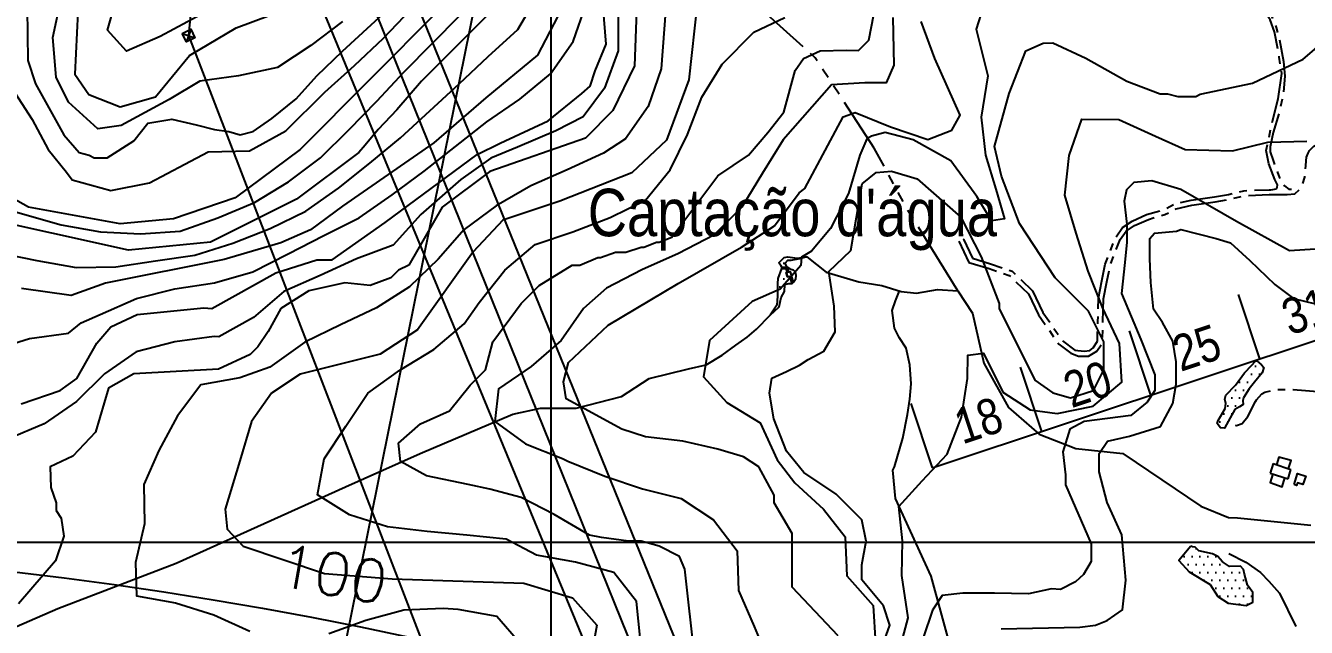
# Model space of a CAD drawing. Header units: millimetres. Extents: x 548366 to 1117317, y 7446967 to 14899125.
# Drawn here: x 554834 to 556116, y 7459330 to 7459932 of the extents above; entities that cross this region are included whole.
import ezdxf
from ezdxf.enums import TextEntityAlignment as Align

# ---------------------------------------------------------------- set-up
doc = ezdxf.new("R2010")
doc.units = ezdxf.units.MM
doc.header["$MEASUREMENT"] = 0
doc.linetypes.add('ESTR-TERRA', pattern=[1, 0.7, -0.1, 0.1, -0.1])
doc.linetypes.add('RIO_PERIODICO', pattern=[5.8, 3, -0.4, 0.4, -0.4, 0.4, -0.4, 0.4, -0.4])
for name, color, linetype in [('CERCA_VIVA', 3, 'CERCA_V'), ('CURVA_INTERMEDIÁRIA', 32, 'Continuous'), ('CURVA_MESTRA', 36, 'Continuous'), ('EDIFICAÇÃO', 7, 'Continuous'), ('ENERGIA', 7, 'Continuous'), ('LAGO', 4, 'Continuous'), ('MALHA_TM', 8, 'Continuous'), ('RADIAIS', 222, 'Continuous'), ('RIO_PERIÓDICO', 4, 'RIO_PERIODICO'), ('RIO_PERMANENTE', 4, 'Continuous'), ('RUA_PAV_S_MEIO_FIO', 2, 'ESTR-TERRA'), ('TXT_CURVA_MESTRA', 7, 'Continuous'), ('TXT_HIDRO', 8, 'Continuous')]:
    doc.layers.add(name, color=color, linetype=linetype)
doc.styles.add('ar_n', font='ARIALN.TTF', dxfattribs={"height": 30})
doc.styles.add('ROMANS', font='romans.shx')
doc.styles.add('TXT_PRAIA', font='ARIALN.TTF', dxfattribs={"height": 30})
doc.linetypes.add('CERCA_V', pattern='A,10,-0.6,["o",Standard,S=2,R=0,X=-0.6,Y=-0.675],-0.75', length=11.35)
pattern_1 = [(0, (0, 0), (3.96875, 7.9375), [0, -7.9375])]

# ---------------------------------------------------------------- blocks, each defined once
blk = doc.blocks.new('C10')
at = {"layer": 'ENERGIA', "color": 0, "linetype": 'Continuous'}
for p, q in [((-1.51, 1.5), (1.51, -1.5)), ((1.49, 1.5), (-1.49, -1.5))]:
    blk.add_line(p, q, dxfattribs=at)
blk.add_polyline3d([(-1.51, 1.5, 0), (1.49, 1.5, 0), (1.51, -1.5, 0), (-1.49, -1.5, 0), (-1.51, 1.5, 0)], dxfattribs=at)

msp = doc.modelspace()

# ---------------------------------------------------------------- hatches: boundary and pattern name
at = {"layer": 'LAGO', "ltscale": 4}
h = msp.add_hatch(dxfattribs=at)
h.set_pattern_fill('DOTS', color=256, scale=5, style=0)
h.set_pattern_definition(pattern_1)
h.paths.add_polyline_path([(556059.3, 7459568.4), (556064.7, 7459575.2), (556072.2, 7459584.3), (556073.9, 7459589.7), (556071.7, 7459592.6), (556066.8, 7459596.6), (556065.9, 7459596.5), (556065.3, 7459595.8), (556061.8, 7459592.2), (556054.7, 7459584.5), (556045.4, 7459572.2), (556035.7, 7459562.1), (556034.8, 7459558.2), (556035.7, 7459553.6), (556035.2, 7459548.8), (556028.3, 7459536.7), (556027.3, 7459533.7), (556030.6, 7459529.4), (556034.5, 7459529.2), (556040.3, 7459539.5), (556044.9, 7459547.6), (556049.6, 7459550.3), (556053.3, 7459552.8), (556052.9, 7459556.8), (556053.6, 7459559.5)])
at = {"layer": 'LAGO', "ltscale": 0.5}
h = msp.add_hatch(dxfattribs=at)
h.set_pattern_fill('DOTS', color=256, scale=5, style=0)
h.set_pattern_definition(pattern_1)
h.paths.add_polyline_path([(556020.2, 7459372.5), (556027.8, 7459360.6), (556038.2, 7459354), (556056.3, 7459351.6), (556062.9, 7459354.9), (556062.9, 7459364.4), (556057.7, 7459372), (556054.4, 7459382.9), (556053.4, 7459387.7), (556050.6, 7459391), (556039.6, 7459390.5), (556032.5, 7459395.2), (556027.8, 7459400.5), (556022.5, 7459403.3), (556008.8, 7459406.2), (556005, 7459410), (556002.6, 7459410.4), (556000.7, 7459410.9), (555988.8, 7459396.7), (555999.3, 7459385.3)])
at = {"layer": 'RIO_PERMANENTE', "ltscale": 0.5}
h = msp.add_hatch(dxfattribs=at)
h.set_pattern_fill('DOTS', color=256, scale=5, style=0)
h.set_pattern_definition(pattern_1)
h.paths.add_polyline_path([(555588.3, 7459694.6), (555590.2, 7459691.9), (555591.2, 7459690.1), (555597, 7459689.9), (555598.4, 7459685.3), (555599.9, 7459685.5), (555603, 7459675), (555605.2, 7459678), (555605.4, 7459682.3), (555604.6, 7459685.5), (555602.8, 7459687.4), (555599.3, 7459688.7), (555596.1, 7459690.9), (555594.2, 7459693.8), (555596.9, 7459696.8), (555600.4, 7459697), (555608.9, 7459698.6), (555616.5, 7459700.6), (555606.6, 7459699.2), (555597.4, 7459700.5), (555593.7, 7459700)])
h = msp.add_hatch(dxfattribs=at)
h.set_pattern_fill('DOTS', color=256, scale=5, style=0)
h.set_pattern_definition(pattern_1)
h.paths.add_polyline_path([(555594.2, 7459673), (555598.5, 7459674), (555601.7, 7459674), (555599.3, 7459680.9), (555597, 7459680.4), (555595.8, 7459684.9), (555597.2, 7459685), (555595.8, 7459688.8), (555590.9, 7459688.8), (555587.2, 7459678.8), (555587, 7459674), (555587, 7459661.2), (555586.4, 7459652.1), (555579.6, 7459642.3), (555588.6, 7459650.5), (555590.7, 7459659.9), (555593.9, 7459665.8)])

# ---------------------------------------------------------------- linework, layer by layer
at = {"layer": 'CERCA_VIVA', "linetype": 'CERCA_V', "ltscale": 10, "flags": 128}
msp.add_lwpolyline([(556039, 7459403.6), (556056, 7459394.8), (556070.6, 7459384.7), (556078.8, 7459375.8), (556089.6, 7459363.8), (556106, 7459330.6)], dxfattribs=at)
at = {"layer": 'CURVA_INTERMEDIÁRIA'}
for points, elevation in [([(554835.9, 7459949), (554836.6, 7459897), (554844.3, 7459873.9), (554872.4, 7459822.8), (554887.8, 7459804.9), (554898, 7459802.3), (554903.1, 7459799.7), (554915.9, 7459799.7), (554942.5, 7459816.8), (554956.5, 7459834.5), (554980.8, 7459838.3), (555005.1, 7459832.7), (555023.4, 7459827.9), (555037.8, 7459826.1), (555049, 7459822.8), (555062.1, 7459826.1), (555080.8, 7459839.2), (555105.2, 7459858.6), (555125.7, 7459881.6), (555151.7, 7459906.4), (555254, 7460000.9)], 220), ([(555447.4, 7459993.2), (555443.8, 7459891.7), (555422.3, 7459846.9), (555394.8, 7459819.5), (555299.1, 7459786), (555251.3, 7459750.2), (555217.8, 7459692.3), (555207.6, 7459687.2), (555199.9, 7459679.5), (555179.4, 7459671.8), (555153.8, 7459674.4), (555118, 7459666.7), (555089.9, 7459648.8), (555077.1, 7459625.8), (555066.9, 7459610.4), (555059.2, 7459602.8), (555027.4, 7459588.2), (554942.5, 7459583.4), (554917.4, 7459569.1), (554904.2, 7459524.9), (554881.5, 7459501), (554858.8, 7459490.3), (554859.6, 7459469.7), (554864.8, 7459454.4), (554864.8, 7459446.7), (554869.9, 7459439), (554872.4, 7459421.1), (554864.2, 7459396.1), (554827.2, 7459353.1)], 120), ([(554829.7, 7459553.3), (554869, 7459566.7), (554885.5, 7459578.9), (554905.7, 7459614), (554919.6, 7459630.5), (554946, 7459642.9), (555012.7, 7459649.6), (555020.8, 7459648.8), (555084.8, 7459684.6), (555125.7, 7459697.4), (555141.1, 7459697.4), (555194.3, 7459734.8), (555286.3, 7459803), (555309.5, 7459814.3), (555357.6, 7459836.8), (555391.2, 7459864.1), (555399.4, 7459871.4), (555404.6, 7459886.7), (555415.4, 7459913.3), (555410.2, 7459979.4)], 140), ([(554659, 7459961.8), (554686.3, 7459926.4), (554709.9, 7459894.7), (554745.6, 7459889.9), (554782.9, 7459897.6), (554805.7, 7459891.9), (554840.7, 7459838.1), (554857, 7459808.1), (554875.3, 7459785.3), (554881, 7459777.7), (554919.6, 7459767), (554958.3, 7459774.7), (554993.6, 7459793.2), (555017.1, 7459805.6), (555058.4, 7459806.8), (555094.7, 7459826.8), (555133.9, 7459865.3), (555163.6, 7459892.1), (555192.7, 7459919.5), (555220.4, 7459948.4)], 210), ([(555312.5, 7459958.4), (555230.6, 7459876.5), (555205.9, 7459847.6), (555187.2, 7459828), (555174.3, 7459812.5), (555167.9, 7459805.1), (555105.4, 7459758.2), (555019.3, 7459715.3), (554937.2, 7459707.4), (554706.6, 7459758.2)], 180), ([(554804.4, 7459705.2), (554845.5, 7459697), (554884.9, 7459689.8), (554924.6, 7459690.7), (554964.2, 7459696.4), (555003.8, 7459702.3), (555041.9, 7459714.1), (555079, 7459729), (555114.9, 7459746.3), (555147.7, 7459769.2), (555178.8, 7459794.2), (555209.6, 7459819.7), (555239, 7459846.6), (555268.3, 7459873.9), (555297.5, 7459901.1), (555327, 7459928.1), (555347.1, 7459962.5)], 170), ([(555427.5, 7459961.6), (555427.5, 7459906.9), (555413.8, 7459869.4), (555392.5, 7459840.6), (555365, 7459826.8), (555326.8, 7459810.3), (555299.9, 7459799.3), (555269.9, 7459778), (555229.8, 7459743), (555202.3, 7459712.4), (555165.4, 7459698.6), (555129.1, 7459682), (555092.8, 7459665.9), (555062.4, 7459640), (555027.6, 7459620.6), (555023.2, 7459620.8), (554983.6, 7459615.4), (554945.1, 7459605.6), (554913.4, 7459583.4), (554885.4, 7459555.8), (554853, 7459533.4), (554816.5, 7459517.9)], 130), ([(555151.6, 7459936.3), (555119.8, 7459912.1), (555086.4, 7459890.2), (555047.5, 7459881.7), (555008.6, 7459876.5), (554978, 7459858.2), (554929.8, 7459831.9), (554906.5, 7459828.7), (554877.4, 7459855.5), (554864.9, 7459880.3), (554861.5, 7459920.1), (554869.8, 7459959.2)], 230), ([(555476.6, 7459968.5), (555473.6, 7459928.6), (555470.5, 7459888.7), (555457.6, 7459851), (555434.9, 7459818.7), (555412.8, 7459804.2), (555376.6, 7459787.6), (555340, 7459771.7), (555305.4, 7459751.6), (555273.4, 7459728), (555247.2, 7459698.2), (555218.6, 7459670.6), (555185.6, 7459649.5), (555149.6, 7459632.4), (555113.7, 7459615.1), (555078.7, 7459590.2), (555048.7, 7459579.6), (555009.8, 7459572.4), (554986.3, 7459541.5), (554967.6, 7459506.6), (554952.7, 7459472.8), (554953.3, 7459433.2), (554944.2, 7459394.6), (554945.2, 7459361.2), (554984.5, 7459354.1), (555022.6, 7459342.1), (555058.9, 7459325.7)], 110), ([(554886.5, 7459945.5), (554883.6, 7459883.3), (554897.5, 7459863.2), (554929, 7459850.6), (554964.3, 7459860.7), (554998.4, 7459902.2), (555045.1, 7459929.9), (555113.2, 7459955.1)], 240), ([(554819.4, 7459746.8), (554869.9, 7459732.7), (554909.3, 7459725.6), (554949.2, 7459723.6), (554989, 7459726.4), (555026.7, 7459739.5), (555063.6, 7459754.9), (555097.4, 7459775.8), (555129.5, 7459799.8), (555157.9, 7459827.7), (555185.9, 7459856.3), (555213.2, 7459885.6), (555241.3, 7459914.1), (555269.5, 7459942.4)], 190), ([(555367.2, 7459941.5), (555346.6, 7459902.5), (555295, 7459859.7), (555243, 7459814.7), (555151.6, 7459751.3), (555119.5, 7459727.6), (555089.7, 7459714.7), (555033.2, 7459697.9), (554914.3, 7459674.2), (554879.9, 7459662), (554830.2, 7459668.8)], 160), ([(555449.9, 7459316.2), (555445.9, 7459355.6), (555423.1, 7459384.7), (555384.7, 7459395), (555345.9, 7459401.8), (555315.4, 7459417.8), (555276.1, 7459422), (555236.3, 7459425.6), (555196.6, 7459430.4), (555158.6, 7459442.2), (555126.4, 7459462.3), (555133.3, 7459498.2), (555155, 7459530.9), (555176.9, 7459564.1), (555208.9, 7459587), (555242.9, 7459607.8), (555273.2, 7459633.6), (555288.5, 7459654.8), (555313.9, 7459687.3), (555344.5, 7459712.8), (555382.2, 7459725.6), (555419.6, 7459739.8), (555455, 7459757.3), (555479.6, 7459787.7), (555497, 7459822.9), (555511.2, 7459860.3), (555531.5, 7459893.5), (555563.3, 7459925.4), (555594.3, 7459940.2)], 90), ([(555504.4, 7459298.3), (555494.1, 7459387.9), (555489, 7459400.7), (555468.5, 7459410.9), (555450.6, 7459416), (555437.8, 7459416), (555410.9, 7459419.5), (555398.8, 7459422.1), (555363.6, 7459442.5), (555330.3, 7459459.8), (555298.9, 7459468.1), (555277.2, 7459472.6), (555235.6, 7459481.5), (555209.7, 7459495.6), (555207.7, 7459514.1), (555229.5, 7459533.3), (555258.7, 7459546.5), (555279.2, 7459572.1), (555294.6, 7459587.4), (555302.2, 7459615.5), (555330.4, 7459653.9), (555348.3, 7459671.8), (555381.5, 7459692.3), (555389.2, 7459692.3), (555407.1, 7459700), (555409.7, 7459700), (555425, 7459705.1), (555435.3, 7459705.1), (555450.6, 7459710.2), (555453.2, 7459710.2), (555466, 7459715.3), (555468.5, 7459715.3), (555481.3, 7459720.4), (555527.4, 7459781.8), (555558.1, 7459802.3), (555577.3, 7459825), (555593.3, 7459845.5), (555604.8, 7459887), (555613.1, 7459899.1), (555629.7, 7459906.8), (555656, 7459907.5), (555668.1, 7459907.2), (555678.3, 7459917.4), (555683.4, 7459943)], 80), ([(555702.5, 7459940.3), (555703.5, 7459892.3), (555695.7, 7459874.7), (555674.3, 7459874.7), (555641.2, 7459872.8), (555592.7, 7459817.8), (555571.9, 7459784.2), (555551.2, 7459750.2), (555523.2, 7459722.3), (555487.8, 7459703.8), (555451.2, 7459687.7), (555415.8, 7459669.2), (555392.7, 7459648.8), (555370.6, 7459616.8), (555340.4, 7459590.7), (555307.7, 7459568.3), (555304.1, 7459535.9), (555334.6, 7459513.5), (555371.8, 7459498.8), (555377.1, 7459495.9), (555414, 7459481), (555451.8, 7459468.2), (555490.6, 7459458.7), (555522.9, 7459437.4), (555546.8, 7459406.3), (555548.1, 7459366.4), (555563.6, 7459330.4), (555575.3, 7459302.5)], 70), ([(555647.6, 7459321.3), (555601.6, 7459370), (555601.6, 7459423.7), (555583.6, 7459454.4), (555583.6, 7459462.1), (555568.3, 7459490.2), (555552.9, 7459500.4), (555527.4, 7459508.1), (555492.2, 7459516.1), (555454.9, 7459520.4), (555431.2, 7459528), (555375.3, 7459558.4), (555372.7, 7459575.4), (555377.8, 7459594.8), (555417.6, 7459632.1), (555487.5, 7459673.9), (555551.1, 7459710.3), (555584.1, 7459731.5), (555608.7, 7459764.5), (555614.3, 7459769), (555652.7, 7459840.8), (555664.8, 7459845), (555700.3, 7459830.6), (555737.6, 7459817.9), (555761.4, 7459827.2), (555769.8, 7459842.4), (555744.4, 7459899.1), (555730.9, 7459936.3)], 60), ([(555688.8, 7459301.8), (555699.6, 7459331.9), (555693.1, 7459351.2), (555671.6, 7459377.1), (555671.6, 7459392.1), (555675.9, 7459415.8), (555671.6, 7459437.3), (555645.8, 7459463.1), (555613.5, 7459484.6), (555596.2, 7459506.1), (555583.3, 7459538.3), (555579, 7459564.1), (555581.2, 7459579.2), (555596.2, 7459585.7), (555609.2, 7459592.1), (555617.6, 7459597.8), (555633.4, 7459606.1), (555644.7, 7459625.6), (555643.7, 7459651.1), (555638.5, 7459685.9), (555660.3, 7459707), (555671.8, 7459773.5), (555685.9, 7459785), (555701.3, 7459786.2), (555726.9, 7459778.6), (555770.4, 7459740.2), (555790.9, 7459700.6), (555808.8, 7459653.9), (555808.8, 7459648.8), (555844.6, 7459577.2), (555862.5, 7459564.4), (555880.4, 7459559.3), (555903.4, 7459566.9), (555913.7, 7459587.4), (555913.7, 7459615.5), (555898.3, 7459646.2), (555865.1, 7459679.5), (555829.2, 7459734), (555811.3, 7459781.3), (555804.3, 7459811), (555819, 7459864.1), (555835.6, 7459906.9), (555852.9, 7459914.6), (555862.5, 7459914.9), (555895.8, 7459899.5), (555936.7, 7459876.5), (555970, 7459863.7), (555977.6, 7459863.7), (555987.9, 7459861.1), (556005.8, 7459861.1), (556010.2, 7459863.5), (556062.7, 7459874.3), (556113.3, 7459898.6), (556143.3, 7459924.2)], 40), ([(555708.5, 7459304.3), (555717.7, 7459339.3), (555711.6, 7459381.6), (555712.3, 7459416.4), (555708.5, 7459450.5), (555731.7, 7459476.5), (555756.8, 7459503), (555771.1, 7459540.1), (555777.2, 7459578.9), (555777.5, 7459602.1), (555793.1, 7459604), (555812.6, 7459565.1), (555839.9, 7459547.5), (555867.1, 7459543.6), (555903.1, 7459551.1), (555931.7, 7459575.2), (555929.5, 7459613.7), (555912.6, 7459649.1), (555898.1, 7459686.3), (555886, 7459724.2), (555874.6, 7459762.4), (555879.1, 7459801.9), (555891.8, 7459838.4), (555928.9, 7459837.9), (555965.3, 7459821.4), (555995.1, 7459808), (556042.4, 7459806.6), (556078, 7459815.4), (556116.8, 7459816.4)], 30), ([(556125.4, 7459708.2), (556099.6, 7459706.7), (556046.6, 7459736), (555990.7, 7459767.9), (555961.7, 7459776.5), (555943.8, 7459775), (555936.3, 7459767.5), (555934.1, 7459756.3), (555936.7, 7459733.2), (555936.7, 7459715.3), (555934.9, 7459694.8), (555931.3, 7459663.8), (555950.8, 7459617.8), (555964.8, 7459582.3), (555964.8, 7459566.9), (555957.1, 7459555.2), (555940.6, 7459541.6), (555894, 7459535.9), (555879.7, 7459528), (555872.7, 7459505.5), (555875.3, 7459482.5), (555875.3, 7459472.3), (555900.9, 7459413.4), (555900.9, 7459395.5), (555893.2, 7459382.7), (555885.5, 7459375.1), (555870.2, 7459367.4), (555861.4, 7459368.1), (555838.4, 7459363.1), (555804.1, 7459363.8), (555772.5, 7459363.8), (555751.8, 7459361.7), (555742.3, 7459346.9), (555739.6, 7459338.8), (555718.1, 7459276.5)], 20), ([(555811.1, 7459328.1), (555889.8, 7459329.8), (555905.4, 7459331.9), (555917.2, 7459336.5), (555932.5, 7459347.3), (555935.8, 7459376.9), (555931.6, 7459422.2), (555917.2, 7459454.7), (555909.1, 7459485.4), (555909.2, 7459503.8), (555917.4, 7459516), (555939.3, 7459521), (555970.3, 7459530.7), (555982.8, 7459553.7), (555986.3, 7459573.2), (555986.3, 7459589.1), (555986.3, 7459595.3), (555982.9, 7459616.3), (555972.3, 7459634.9), (555963.4, 7459648.2), (555960.7, 7459674.8), (555959.8, 7459698.7), (555959.8, 7459719), (555964.3, 7459724.3), (555986.4, 7459726.1), (555990.9, 7459727.9), (556026.3, 7459719), (556040.5, 7459714.6), (556060, 7459696.9), (556084.8, 7459673), (556103.5, 7459658.8), (556125.6, 7459653.5)], 10), ([(555138, 7459323.5), (555175, 7459337), (555212.8, 7459347.2), (555252.7, 7459348.8), (555267, 7459347.9), (555306, 7459341), (555329.8, 7459313.6)], 110)]:
    msp.add_lwpolyline(points, dxfattribs=dict(at, elevation=elevation))
at = {"layer": 'CURVA_MESTRA'}
for points, elevation in [([(555317.7, 7460018), (555109.2, 7459808), (555044.2, 7459759.7), (554982.2, 7459738.7), (554928.8, 7459733.7), (554837.1, 7459750.3), (554780.4, 7459782)], 200), ([(555023.8, 7459950.6), (554969, 7459921), (554935.3, 7459906.3), (554916.3, 7459927.4), (554926.9, 7459965.3)], 250), ([(554800.5, 7459607), (554838.2, 7459618.7), (554877.1, 7459624.2), (554889.8, 7459634.4), (554909, 7459642.8), (554945.2, 7459658.9), (554983.8, 7459668.6), (555023.4, 7459674.5), (555061.7, 7459685.4), (555097.3, 7459703.6), (555132.8, 7459721.9), (555168.3, 7459739.7), (555201.1, 7459762.6), (555233.4, 7459786.2), (555264.7, 7459811.1), (555296.2, 7459835.8), (555329.1, 7459858.4), (555359.7, 7459883.6), (555382.6, 7459916), (555395.4, 7459953.5)], 150), ([(555506.6, 7459953.8), (555498.2, 7459877.7), (555476, 7459817.5), (555441.1, 7459784.8), (555369.2, 7459756.2), (555312.1, 7459737.2), (555282.5, 7459705.5), (555226.5, 7459627.4), (555189.4, 7459603.2), (555109.1, 7459583.1), (555080.6, 7459564.1), (555060.5, 7459535.6), (555048.8, 7459496.5), (555034, 7459447.9), (555036.2, 7459427.8), (555052, 7459410.9), (555133.4, 7459383.5), (555201.1, 7459378.2), (555333.2, 7459373.9), (555381.9, 7459359.2), (555406.2, 7459331.7), (555398.8, 7459291.6)], 100), ([(555790.5, 7459943.3), (555785.8, 7459928.5), (555797.5, 7459881.9), (555790.8, 7459840.4), (555795.1, 7459802.3), (555805.7, 7459768.3), (555814.2, 7459738.6), (555801.4, 7459736.5), (555786.6, 7459760.9), (555760.6, 7459796.8), (555722.8, 7459817.6), (555694.9, 7459824.9), (555681, 7459821.2), (555676.3, 7459818.7), (555669.6, 7459802.5), (555658.2, 7459764.1), (555640.1, 7459728.9), (555621.2, 7459706.1), (555610.9, 7459700.4), (555610.5, 7459692), (555589.7, 7459668.2), (555561.8, 7459656), (555519, 7459616.8), (555512.9, 7459580.4), (555536.2, 7459554.8), (555569.6, 7459534.4), (555586.6, 7459497.5), (555604.3, 7459474.3), (555633, 7459448), (555654.6, 7459420.3), (555656.3, 7459381.4), (555682.7, 7459351.4), (555685.2, 7459313.6)], 50)]:
    msp.add_lwpolyline(points, dxfattribs=dict(at, elevation=elevation))
at = {"layer": 'EDIFICAÇÃO', "ltscale": 0.5}
for points in [[(555603, 7459675), (555599.9, 7459685.5), (555598.4, 7459685.3), (555597, 7459689.9), (555591.2, 7459690.1)], [(555603, 7459675), (555599.9, 7459685.5), (555598.4, 7459685.3), (555597, 7459689.9), (555591.2, 7459690.1)], [(555590.9, 7459688.8), (555595.8, 7459688.8), (555597.2, 7459685), (555595.8, 7459684.9), (555597, 7459680.4), (555599.3, 7459680.9), (555601.7, 7459674)], [(555590.9, 7459688.8), (555595.8, 7459688.8), (555597.2, 7459685), (555595.8, 7459684.9), (555597, 7459680.4), (555599.3, 7459680.9), (555601.7, 7459674)], [(556098.6, 7459488.6), (556101.3, 7459496.6), (556088.8, 7459500.1), (556086.6, 7459492.5)], [(556083.1, 7459493.6), (556080.3, 7459484.1)], [(556080.3, 7459484.1), (556098.2, 7459478.3)], [(556083.1, 7459493.6), (556101, 7459487.8)], [(556098.2, 7459478.3), (556101, 7459487.8)], [(556083, 7459483.2), (556080.1, 7459474.6), (556092.3, 7459470.5), (556094.9, 7459479.4)]]:
    msp.add_lwpolyline(points, dxfattribs=at)
msp.add_lwpolyline([(556104.3, 7459472.8), (556107.6, 7459483.8), (556116, 7459481), (556113.1, 7459472.6), (556107.5, 7459474.3), (556106.7, 7459471.7)], close=True, dxfattribs=at)
at = {"layer": 'ENERGIA', "color": 8, "ltscale": 2.5}
msp.add_lwpolyline([(555112.9, 7460415), (555028.4, 7460248.1), (554997.5, 7459922.1), (555252.1, 7459261.5)], dxfattribs=at)
at = {"layer": 'ENERGIA', "color": 8, "ltscale": 0.5}
for points in [[(555172.4, 7459975.5), (555442.7, 7459306.4), (555682.9, 7458713), (556037, 7457732.7), (556122.7, 7457490), (556175.7, 7457306), (556318.7, 7456649.7)], [(556359.7, 7456662.4), (556210.3, 7457338.5), (556165.9, 7457504.9), (556082.9, 7457738.3), (555722.9, 7458728.9), (555482.8, 7459322.3), (555215.3, 7459981)], [(555134.3, 7459941.9), (555412.3, 7459270.2), (555636, 7458712.9), (555985.4, 7457752.1), (556083.6, 7457489.6), (556127.6, 7457304.5), (556277, 7456639.1)]]:
    msp.add_lwpolyline(points, dxfattribs=at)
at = {"layer": 'LAGO', "ltscale": 2.5}
for points in [[(556066.8, 7459596.6), (556071.7, 7459592.6), (556073.9, 7459589.7), (556072.2, 7459584.3), (556064.7, 7459575.2), (556059.3, 7459568.4), (556053.6, 7459559.5), (556052.9, 7459556.8), (556053.3, 7459552.8), (556049.6, 7459550.3), (556044.9, 7459547.6), (556040.3, 7459539.5), (556034.5, 7459529.2), (556030.6, 7459529.4), (556027.3, 7459533.7), (556028.3, 7459536.7), (556035.2, 7459548.8), (556035.7, 7459553.6), (556034.8, 7459558.2), (556035.7, 7459562.1), (556045.4, 7459572.2), (556054.7, 7459584.5), (556061.8, 7459592.2), (556065.3, 7459595.8), (556065.9, 7459596.5)], [(556000.7, 7459410.9), (555988.8, 7459396.7), (555999.3, 7459385.3), (556020.2, 7459372.5), (556027.8, 7459360.6), (556038.2, 7459354), (556056.3, 7459351.6), (556062.9, 7459354.9), (556062.9, 7459364.4), (556057.7, 7459372), (556054.4, 7459382.9), (556053.4, 7459387.7), (556050.6, 7459391), (556039.6, 7459390.5), (556032.5, 7459395.2), (556027.8, 7459400.5), (556022.5, 7459403.3), (556008.8, 7459406.2), (556005, 7459410), (556002.6, 7459410.4)]]:
    msp.add_lwpolyline(points, close=True, dxfattribs=at)
at = {"layer": 'MALHA_TM'}
for points in [[(555360, 7460415), (555360, 7450410)], [(549360, 7459415), (559365, 7459415)]]:
    msp.add_lwpolyline(points, dxfattribs=at)
at = {"layer": 'RADIAIS', "linetype": 'Continuous', "ltscale": 2.5}
for p, q in [((555742, 7459489.4), (556397.4, 7459707.6)), ((556048.3, 7459662.8), (556069.7, 7459598.5)), ((555939.1, 7459626.4), (555960.5, 7459562.1)), ((555829.9, 7459590), (555851.3, 7459525.8)), ((555720.6, 7459553.7), (555742, 7459489.4))]:
    msp.add_line(p, q, dxfattribs=at)
msp.add_lwpolyline([(555356.6, 7460311.3), (553370.9, 7450514.2)], dxfattribs=at)
for radius in [4998.2, 3998.6]:
    msp.add_circle((554363.7, 7455412.7), radius, dxfattribs=at)
for p in [(555257.3, 7459821.5), (555158, 7459331.6)]:
    msp.add_point(p, dxfattribs=at)
at = {"layer": 'RIO_PERIÓDICO', "ltscale": 25, "flags": 128}
msp.add_lwpolyline([(555767.6, 7459666.6), (555717.9, 7459746.6), (555683.9, 7459809.2), (555624.8, 7459899.8), (555515.2, 7459998.8), (555478.4, 7460029.2), (555447, 7460065), (555429.4, 7460078.1)], dxfattribs=at)
at = {"layer": 'RIO_PERMANENTE'}
for points in [[(555616.5, 7459700.6), (555608.9, 7459698.6), (555600.4, 7459697), (555596.9, 7459696.8), (555594.2, 7459693.8), (555596.1, 7459690.9), (555599.3, 7459688.7), (555602.8, 7459687.4), (555604.6, 7459685.5), (555605.4, 7459682.3), (555605.2, 7459678), (555603, 7459675), (555599.9, 7459685.5), (555598.4, 7459685.3), (555597, 7459689.9), (555591.2, 7459690.1), (555590.2, 7459691.9), (555588.3, 7459694.6), (555593.7, 7459700), (555597.4, 7459700.5), (555606.6, 7459699.2), (555616.5, 7459700.6), (555635.7, 7459685.2), (555668.4, 7459675.6), (555691.5, 7459671.8), (555710.7, 7459666), (555726.1, 7459664.1), (555747.2, 7459667.9), (555767.6, 7459666.6), (555782.3, 7459644.3), (555793.5, 7459594.2), (555818.3, 7459549.7), (555848.9, 7459523), (555885.7, 7459508.6), (555932.7, 7459503.6), (556010.7, 7459450.9), (556038.6, 7459439.7), (556047.7, 7459439.2), (556121, 7459432)], [(555773, 7459263.8), (555740.8, 7459380.8), (555705, 7459458.8), (555702.6, 7459486.9), (555704.1, 7459490.5), (555712.4, 7459519), (555717.1, 7459542.7), (555719.5, 7459558.1), (555720.7, 7459573.5), (555719.5, 7459592.5), (555715.9, 7459609.1), (555708.8, 7459619.8), (555704.1, 7459629.2), (555701.7, 7459647), (555705.3, 7459656.5), (555709.1, 7459666.5)]]:
    msp.add_lwpolyline(points, dxfattribs=at)
at = {"layer": 'RIO_PERMANENTE', "ltscale": 0.5}
msp.add_lwpolyline([(554716.6, 7459283.5), (554866.7, 7459348.6), (554985.1, 7459394), (555154.4, 7459470.2), (555229.4, 7459503.7), (555322.2, 7459543.2), (555349.9, 7459549.1), (555385.4, 7459549.1), (555430.8, 7459560.9), (555458.5, 7459578.7), (555498, 7459588.5), (555515.7, 7459592.5), (555531.5, 7459602.3), (555545.4, 7459612.2), (555556.8, 7459620.2), (555565.9, 7459628.2), (555579.6, 7459642.3), (555588.6, 7459650.5), (555590.7, 7459659.9), (555593.9, 7459665.8), (555594.2, 7459673), (555598.5, 7459674), (555601.7, 7459674), (555599.3, 7459680.9), (555597, 7459680.4), (555595.8, 7459684.9), (555597.2, 7459685), (555595.8, 7459688.8), (555590.9, 7459688.8), (555587.2, 7459678.8), (555587, 7459674), (555587, 7459661.2), (555586.4, 7459652.1), (555579.6, 7459642.3)], dxfattribs=at)
at = {"layer": 'RUA_PAV_S_MEIO_FIO', "ltscale": 75, "flags": 128}
for points in [[(556080.8, 7459767.8), (556086.5, 7459768.7), (556087.3, 7459769.9), (556087.7, 7459772.7), (556084.9, 7459778), (556078.8, 7459793.5), (556076.3, 7459806.9), (556080.8, 7459828.5), (556088.1, 7459858.6), (556091.8, 7459884.2), (556089.4, 7459900.5), (556084.5, 7459925.7), (556080.3, 7459937.8), (556072.6, 7459949.2), (556064.4, 7459962.2), (556060, 7459972.8), (556054.7, 7459992.3), (556047.7, 7460004.6), (556044.9, 7460010.3), (556044.9, 7460018), (556040.4, 7460036.3), (556031, 7460052.6), (556022.9, 7460060.3), (556016, 7460071.7), (556013.1, 7460083.1), (556005.8, 7460097.7), (555995.6, 7460115.9), (555989.5, 7460130.5), (555986.2, 7460155.7), (555985, 7460187.1), (555982.1, 7460198.4), (555976, 7460204.9), (555970.9, 7460208), (555966.5, 7460211.8), (555964.6, 7460216.9), (555964, 7460228.2), (555959.6, 7460240.9), (555953.2, 7460249.4), (555948.5, 7460252.9), (555938.4, 7460256), (555927.7, 7460257), (555922.6, 7460259.5), (555917.9, 7460263), (555914.1, 7460270.2), (555912.2, 7460280), (555902.6, 7460295.5), (555892.8, 7460310.8), (555885.9, 7460323.1), (555881.5, 7460332.9), (555877.5, 7460342), (555870.9, 7460349.7), (555863.7, 7460355.8), (555858.6, 7460358)], [(555860, 7460361.2), (555870.6, 7460354.9), (555878.2, 7460347.3), (555884, 7460337.2), (555889.8, 7460323.8), (555896, 7460312.3), (555903.7, 7460301.8), (555912.2, 7460287.7), (555915.5, 7460281.6), (555916.4, 7460276.6), (555917.7, 7460270.2), (555920.3, 7460264.7), (555926.5, 7460260.8), (555937.7, 7460259.4), (555950.8, 7460256.6), (555956.1, 7460252.2), (555962.5, 7460244.1), (555966.6, 7460231.1), (555967.3, 7460223.2), (555968.2, 7460216.2), (555971.3, 7460211.8), (555981.2, 7460205.1), (555986.2, 7460199), (555989.5, 7460186), (555990.9, 7460171.5), (555992.6, 7460142.1), (555994.1, 7460132.9), (555997.5, 7460120.7), (556001.6, 7460113.2), (556006.9, 7460104.9), (556017, 7460086.9), (556020.7, 7460080.1), (556021.6, 7460073.8), (556022, 7460068.3), (556024.7, 7460064.1), (556028.8, 7460060.6), (556033, 7460056), (556039.5, 7460048.1), (556044.1, 7460037.8), (556048.2, 7460022.5), (556052.9, 7460007.1), (556059.4, 7459990), (556063.6, 7459974.2), (556068.7, 7459961.1), (556073.9, 7459953.2), (556081.2, 7459942), (556084, 7459936.5), (556086.2, 7459930.1), (556089.1, 7459920.3), (556093.5, 7459896.1), (556095, 7459881.4), (556093.5, 7459864.8), (556089.3, 7459845.5), (556083.4, 7459825.1), (556080.3, 7459810.7), (556080.3, 7459805.8), (556083.1, 7459797.1), (556089.7, 7459779.7), (556094.6, 7459771.7), (556099, 7459768.4), (556100.8, 7459768.3), (556101.5, 7459768.3)], [(555768.5, 7459716.1), (555778.6, 7459694.9), (555798.9, 7459688.9), (555819.1, 7459681.8), (555838.3, 7459663.6), (555848.4, 7459642.4), (555861.6, 7459623.2), (555868.7, 7459613.1), (555880.7, 7459604), (555880.7, 7459604), (555888.5, 7459601), (555898.4, 7459601), (555906.7, 7459606), (555912.3, 7459614.8), (555912.8, 7459635.9), (555913.4, 7459658.6), (555916.7, 7459675.7), (555920, 7459691.8), (555930.1, 7459718), (555936, 7459726.4), (555944.4, 7459731.9), (555958.3, 7459738.1), (555974.8, 7459742.9), (555986.2, 7459748.7), (556001.9, 7459752.4), (556025.2, 7459755.5), (556039.5, 7459758.1), (556054.5, 7459761.7), (556079.4, 7459762.8), (556097.3, 7459762.8), (556105, 7459763.6), (556111.7, 7459769.8), (556114.9, 7459780.4), (556115.9, 7459791.5), (556116.3, 7459796.8), (556116.6, 7459800.2), (556118.2, 7459804.3), (556119.6, 7459807), (556123.9, 7459811.2), (556128.6, 7459813.6), (556134.8, 7459816), (556164.3, 7459826.4), (556164.3, 7459826.4), (556191.9, 7459834.3), (556212.8, 7459837.7)], [(555773, 7459718.4), (555773.1, 7459718.2), (555782.2, 7459699.1), (555800.4, 7459693.6), (555821.8, 7459686.2), (555842.4, 7459666.6), (555852.8, 7459644.9), (555865.7, 7459626), (555872.3, 7459616.6), (555884.8, 7459607.2), (555894, 7459606.1), (555899.7, 7459606.9), (555903.1, 7459609.5), (555907.3, 7459616.3), (555907.8, 7459636), (555908.4, 7459659.1), (555911.8, 7459676.7), (555915.2, 7459693.2), (555925.7, 7459720.3), (555932.5, 7459730), (555942, 7459736.3), (555956.6, 7459742.8), (555973, 7459747.5), (555984.5, 7459753.4), (556001, 7459757.3), (556024.4, 7459760.5), (556038.4, 7459763), (556053.8, 7459766.7), (556079.3, 7459767.8), (556080.8, 7459767.8)], [(556045.2, 7459531.9), (556046.6, 7459531.6), (556052.2, 7459533.7), (556058, 7459540.9), (556065.6, 7459555.6), (556066.5, 7459557.3), (556071.8, 7459563.3), (556075, 7459565.2), (556086.2, 7459567.9), (556103.3, 7459567.8), (556132.1, 7459565.3), (556161.4, 7459561.6), (556176.9, 7459558.3)]]:
    msp.add_lwpolyline(points, dxfattribs=at)

# ---------------------------------------------------------------- block references
at = {"layer": 'ENERGIA', "ltscale": 0.3, "xscale": 3.167999999421488, "yscale": 3.168000001460314, "zscale": 3.168, "rotation": 25.80207264229327}
msp.add_blockref('C10', (554997.5, 7459922.1), dxfattribs=at)

# ---------------------------------------------------------------- texts
at = {"layer": 'RADIAIS', "linetype": 'Continuous', "ltscale": 2.5, "style": 'ar_n'}
for s, p in [('31', (556121.6, 7459629)), ('25', (556012.4, 7459592.6)), ('20', (555903.1, 7459556.2)), ('18', (555793.9, 7459519.9))]:
    msp.add_text(s, height=36, rotation=18.4113, dxfattribs=at).set_placement(p, align=Align.CENTER)
at = {"layer": 'TXT_CURVA_MESTRA', "ltscale": 4, "style": 'ROMANS'}
msp.add_text('100', height=42.5, rotation=349.9678, dxfattribs=at).set_placement((555142, 7459383), align=Align.MIDDLE)
at = {"layer": 'TXT_HIDRO', "style": 'TXT_PRAIA'}
msp.add_text("Captação d'água", height=47.5, dxfattribs=at).set_placement((555397.1, 7459721.2))

doc.saveas('drawing.dxf')
